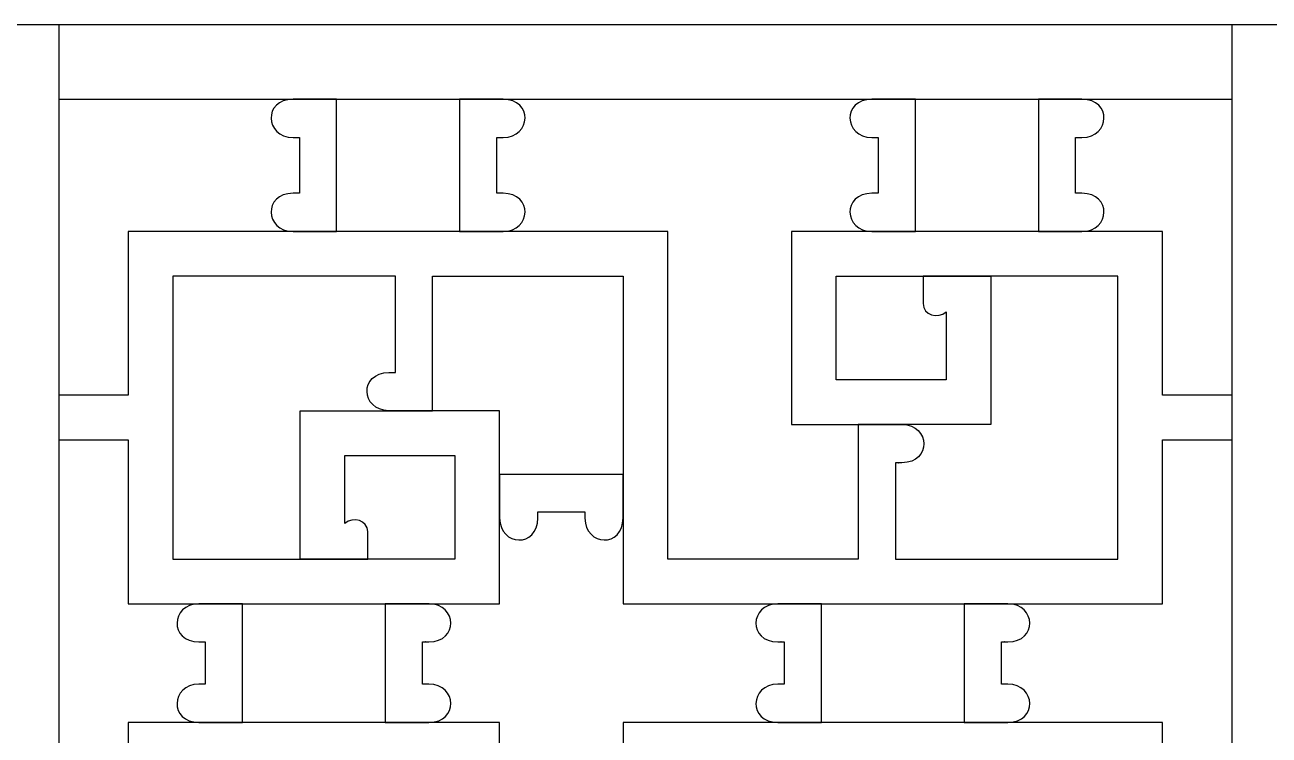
# Model space of a CAD drawing. Header units: centimetres. Extents: x -41.6 to 46.5, y -7.9 to 4.8.
# Drawn here: x -16.21 to -3.77, y -2.26 to 4.85 of the extents above; entities that cross this region are included whole.
import ezdxf

# ---------------------------------------------------------------- set-up
doc = ezdxf.new("R2010")
doc.units = ezdxf.units.CM
doc.header["$MEASUREMENT"] = 0
doc.layers.add('layer 1', color=7, linetype='Continuous')

msp = doc.modelspace()

# ---------------------------------------------------------------- linework, layer by layer
at = {"layer": 'layer 1', "color": 242}
for points, knots in [([(-29.09009, -7.92421), (-29.09009, -7.92421), (-29.09009, 4.84981), (-29.09009, 4.84981), (-29.09009, 4.84981), (-29.09009, 4.84981), (-15.86917, 4.84981), (-15.86917, 4.84981), (-15.86917, 4.84981), (-15.86917, 4.84981), (-15.86917, -7.92421), (-15.86917, -7.92421), (-15.86917, -7.92421), (-15.86917, -7.92421), (-29.09009, -7.92421), (-29.09009, -7.92421)], [0, 0, 0, 0, 0.2, 0.2, 0.2, 0.2, 0.4, 0.4, 0.4, 0.4, 0.6, 0.6, 0.6, 0.6, 1, 1, 1, 1]), ([(-16.61401, -7.92421), (-16.61401, -7.92421), (-16.61401, 4.84981), (-16.61401, 4.84981), (-16.61401, 4.84981), (-16.61401, 4.84981), (-3.39308, 4.84981), (-3.39308, 4.84981), (-3.39308, 4.84981), (-3.39308, 4.84981), (-3.39308, -7.92421), (-3.39308, -7.92421), (-3.39308, -7.92421), (-3.39308, -7.92421), (-16.61401, -7.92421), (-16.61401, -7.92421)], [0, 0, 0, 0, 0.2, 0.2, 0.2, 0.2, 0.4, 0.4, 0.4, 0.4, 0.6, 0.6, 0.6, 0.6, 1, 1, 1, 1]), ([(-4.13792, -7.92421), (-4.13792, -7.92421), (-4.13792, 4.84981), (-4.13792, 4.84981), (-4.13792, 4.84981), (-4.13792, 4.84981), (9.083, 4.84981), (9.083, 4.84981), (9.083, 4.84981), (9.083, 4.84981), (9.083, -7.92421), (9.083, -7.92421), (9.083, -7.92421), (9.083, -7.92421), (-4.13792, -7.92421), (-4.13792, -7.92421)], [0, 0, 0, 0, 0.2, 0.2, 0.2, 0.2, 0.4, 0.4, 0.4, 0.4, 0.6, 0.6, 0.6, 0.6, 1, 1, 1, 1]), ([(-15.86917, 1.14233), (-15.86917, 1.14233), (-15.17622, 1.14233), (-15.17622, 1.14233), (-15.17622, 1.14233), (-15.17622, 1.14233), (-15.17622, 2.78098), (-15.17622, 2.78098), (-15.17622, 2.78098), (-15.17622, 2.78098), (-15.17621, 2.78098), (-15.17621, 2.78098), (-15.17621, 2.78098), (-15.17621, 2.78098), (-13.52838, 2.78098), (-13.52838, 2.78098), (-13.52838, 2.78098), (-13.81383, 2.78695), (-13.82897, 3.16217), (-13.52838, 3.16381), (-13.52838, 3.16381), (-13.45534, 3.16381), (-13.53799, 3.16381), (-13.46495, 3.16381), (-13.46495, 3.16381), (-13.46495, 3.16381), (-13.46495, 3.72214), (-13.46495, 3.72214), (-13.46495, 3.72214), (-13.47555, 3.72214), (-13.4724, 3.72214), (-13.52838, 3.72214), (-13.52838, 3.72214), (-13.81379, 3.72811), (-13.82897, 4.1032), (-13.52853, 4.10497), (-13.52853, 4.10497), (-13.52853, 4.10497), (-15.86917, 4.10497), (-15.86917, 4.10497), (-15.86917, 4.10497), (-15.86917, 4.10497), (-15.86917, 1.14233), (-15.86917, 1.14233)], [0, 0, 0, 0, 0.08333333, 0.08333333, 0.08333333, 0.08333333, 0.16666667, 0.16666667, 0.16666667, 0.16666667, 0.25, 0.25, 0.25, 0.25, 0.33333333, 0.33333333, 0.33333333, 0.33333333, 0.41666667, 0.41666667, 0.41666667, 0.41666667, 0.5, 0.5, 0.5, 0.5, 0.58333333, 0.58333333, 0.58333333, 0.58333333, 0.66666667, 0.66666667, 0.66666667, 0.66666667, 0.75, 0.75, 0.75, 0.75, 0.83333333, 0.83333333, 0.83333333, 0.83333333, 1, 1, 1, 1]), ([(-13.09253, 4.10497), (-13.09253, 4.10497), (-13.52853, 4.10497), (-13.52853, 4.10497), (-13.52853, 4.10497), (-13.52853, 4.10497), (-13.09253, 4.10497), (-13.09253, 4.10497)], [0, 0, 0, 0, 0.33333333, 0.33333333, 0.33333333, 0.33333333, 1, 1, 1, 1]), ([(-13.09253, 4.10497), (-13.09253, 4.10497), (-13.09253, 2.78098), (-13.09253, 2.78098), (-13.09253, 2.78098), (-13.09253, 2.78098), (-11.86377, 2.78098), (-11.86377, 2.78098), (-11.86377, 2.78098), (-11.86377, 2.78098), (-11.86377, 4.10497), (-11.86377, 4.10497), (-11.86377, 4.10497), (-11.86377, 4.10497), (-13.09253, 4.10497), (-13.09253, 4.10497)], [0, 0, 0, 0, 0.2, 0.2, 0.2, 0.2, 0.4, 0.4, 0.4, 0.4, 0.6, 0.6, 0.6, 0.6, 1, 1, 1, 1]), ([(-11.86377, 4.10497), (-11.86377, 4.10497), (-11.42777, 4.10497), (-11.42777, 4.10497), (-11.42777, 4.10497), (-11.42777, 4.10497), (-11.86377, 4.10497), (-11.86377, 4.10497)], [0, 0, 0, 0, 0.33333333, 0.33333333, 0.33333333, 0.33333333, 1, 1, 1, 1]), ([(-11.42777, 4.10497), (-11.12733, 4.1032), (-11.14251, 3.72811), (-11.42792, 3.72214), (-11.42792, 3.72214), (-11.4839, 3.72214), (-11.48075, 3.72214), (-11.49135, 3.72214), (-11.49135, 3.72214), (-11.49135, 3.72214), (-11.49135, 3.16381), (-11.49135, 3.16381), (-11.49135, 3.16381), (-11.41831, 3.16381), (-11.50096, 3.16381), (-11.42792, 3.16381), (-11.42792, 3.16381), (-11.12732, 3.16217), (-11.14246, 2.78695), (-11.42792, 2.78098), (-11.42792, 2.78098), (-11.42792, 2.78098), (-9.78009, 2.78098), (-9.78009, 2.78098), (-9.78009, 2.78098), (-9.78009, 2.78098), (-9.78009, -0.49632), (-9.78009, -0.49632), (-9.78009, -0.49632), (-9.78009, -0.49632), (-7.87428, -0.49632), (-7.87428, -0.49632), (-7.87428, -0.49632), (-7.87428, -0.49632), (-7.87428, 0.8505), (-7.87428, 0.8505), (-7.87428, 0.8505), (-7.87428, 0.8505), (-8.54429, 0.8505), (-8.54429, 0.8505), (-8.54429, 0.8505), (-8.54429, 1.49397), (-8.54429, 2.13747), (-8.54429, 2.78098), (-8.54429, 2.78098), (-8.54429, 2.78098), (-7.73781, 2.78098), (-7.73781, 2.78098), (-7.73781, 2.78098), (-8.02327, 2.78695), (-8.03841, 3.16217), (-7.73781, 3.16381), (-7.73781, 3.16381), (-7.66477, 3.16381), (-7.74742, 3.16381), (-7.67438, 3.16381), (-7.67438, 3.16381), (-7.67438, 3.16381), (-7.67438, 3.72214), (-7.67438, 3.72214), (-7.67438, 3.72214), (-7.68498, 3.72214), (-7.68183, 3.72214), (-7.73781, 3.72214), (-7.73781, 3.72214), (-8.02322, 3.72811), (-8.0384, 4.1032), (-7.73796, 4.10497), (-7.73796, 4.10497), (-7.73796, 4.10497), (-11.42777, 4.10497), (-11.42777, 4.10497)], [0, 0, 0, 0, 0.05263158, 0.05263158, 0.05263158, 0.05263158, 0.10526316, 0.10526316, 0.10526316, 0.10526316, 0.15789474, 0.15789474, 0.15789474, 0.15789474, 0.21052632, 0.21052632, 0.21052632, 0.21052632, 0.26315789, 0.26315789, 0.26315789, 0.26315789, 0.31578947, 0.31578947, 0.31578947, 0.31578947, 0.36842105, 0.36842105, 0.36842105, 0.36842105, 0.42105263, 0.42105263, 0.42105263, 0.42105263, 0.47368421, 0.47368421, 0.47368421, 0.47368421, 0.52631579, 0.52631579, 0.52631579, 0.52631579, 0.57894737, 0.57894737, 0.57894737, 0.57894737, 0.63157895, 0.63157895, 0.63157895, 0.63157895, 0.68421053, 0.68421053, 0.68421053, 0.68421053, 0.73684211, 0.73684211, 0.73684211, 0.73684211, 0.78947368, 0.78947368, 0.78947368, 0.78947368, 0.84210526, 0.84210526, 0.84210526, 0.84210526, 0.89473684, 0.89473684, 0.89473684, 0.89473684, 1, 1, 1, 1]), ([(-7.30196, 4.10497), (-7.30196, 4.10497), (-7.73796, 4.10497), (-7.73796, 4.10497), (-7.73796, 4.10497), (-7.73796, 4.10497), (-7.30196, 4.10497), (-7.30196, 4.10497)], [0, 0, 0, 0, 0.33333333, 0.33333333, 0.33333333, 0.33333333, 1, 1, 1, 1]), ([(-7.30196, 2.78098), (-7.30196, 2.78098), (-6.0732, 2.78098), (-6.0732, 2.78098), (-6.0732, 2.78098), (-6.0732, 2.78098), (-6.0732, 4.10497), (-6.0732, 4.10497), (-6.0732, 4.10497), (-6.0732, 4.10497), (-7.30196, 4.10497), (-7.30196, 4.10497), (-7.30196, 4.10497), (-7.30196, 4.10497), (-7.30196, 2.78098), (-7.30196, 2.78098)], [0, 0, 0, 0, 0.2, 0.2, 0.2, 0.2, 0.4, 0.4, 0.4, 0.4, 0.6, 0.6, 0.6, 0.6, 1, 1, 1, 1]), ([(-6.0732, 4.10497), (-6.0732, 4.10497), (-5.6372, 4.10497), (-5.6372, 4.10497), (-5.6372, 4.10497), (-5.6372, 4.10497), (-6.0732, 4.10497), (-6.0732, 4.10497)], [0, 0, 0, 0, 0.33333333, 0.33333333, 0.33333333, 0.33333333, 1, 1, 1, 1]), ([(-5.6372, 4.10497), (-5.33676, 4.1032), (-5.35194, 3.72811), (-5.63735, 3.72214), (-5.63735, 3.72214), (-5.69333, 3.72214), (-5.69018, 3.72214), (-5.70078, 3.72214), (-5.70078, 3.72214), (-5.70078, 3.72214), (-5.70078, 3.16381), (-5.70078, 3.16381), (-5.70078, 3.16381), (-5.62774, 3.16381), (-5.7104, 3.16381), (-5.63735, 3.16381), (-5.63735, 3.16381), (-5.33676, 3.16217), (-5.3519, 2.78695), (-5.63735, 2.78098), (-5.63735, 2.78098), (-5.63735, 2.78098), (-4.83088, 2.78098), (-4.83088, 2.78098), (-4.83088, 2.78098), (-4.83088, 2.78098), (-4.83088, 1.14233), (-4.83088, 1.14233), (-4.83088, 1.14233), (-4.83088, 1.14233), (-4.13792, 1.14233), (-4.13792, 1.14233), (-4.13792, 1.14233), (-4.13792, 1.14233), (-4.13792, 4.10497), (-4.13792, 4.10497), (-4.13792, 4.10497), (-4.13792, 4.10497), (-5.6372, 4.10497), (-5.6372, 4.10497)], [0, 0, 0, 0, 0.09090909, 0.09090909, 0.09090909, 0.09090909, 0.18181818, 0.18181818, 0.18181818, 0.18181818, 0.27272727, 0.27272727, 0.27272727, 0.27272727, 0.36363636, 0.36363636, 0.36363636, 0.36363636, 0.45454545, 0.45454545, 0.45454545, 0.45454545, 0.54545455, 0.54545455, 0.54545455, 0.54545455, 0.63636364, 0.63636364, 0.63636364, 0.63636364, 0.72727273, 0.72727273, 0.72727273, 0.72727273, 0.81818182, 0.81818182, 0.81818182, 0.81818182, 1, 1, 1, 1]), ([(-13.09253, 2.78098), (-13.09253, 2.78098), (-13.52838, 2.78098), (-13.52838, 2.78098), (-13.52838, 2.78098), (-13.52838, 2.78098), (-13.09253, 2.78098), (-13.09253, 2.78098)], [0, 0, 0, 0, 0.33333333, 0.33333333, 0.33333333, 0.33333333, 1, 1, 1, 1]), ([(-11.86377, 2.78098), (-11.86377, 2.78098), (-11.42792, 2.78098), (-11.42792, 2.78098), (-11.42792, 2.78098), (-11.42792, 2.78098), (-11.86377, 2.78098), (-11.86377, 2.78098)], [0, 0, 0, 0, 0.33333333, 0.33333333, 0.33333333, 0.33333333, 1, 1, 1, 1]), ([(-7.30196, 2.78098), (-7.30196, 2.78098), (-7.73781, 2.78098), (-7.73781, 2.78098), (-7.73781, 2.78098), (-7.73781, 2.78098), (-7.30196, 2.78098), (-7.30196, 2.78098)], [0, 0, 0, 0, 0.33333333, 0.33333333, 0.33333333, 0.33333333, 1, 1, 1, 1]), ([(-6.0732, 2.78098), (-6.0732, 2.78098), (-5.63735, 2.78098), (-5.63735, 2.78098), (-5.63735, 2.78098), (-5.63735, 2.78098), (-6.0732, 2.78098), (-6.0732, 2.78098)], [0, 0, 0, 0, 0.33333333, 0.33333333, 0.33333333, 0.33333333, 1, 1, 1, 1]), ([(-12.56876, 0.98726), (-12.56876, 0.98726), (-13.01154, 0.98726), (-13.01154, 0.98726), (-13.01154, 0.98726), (-13.01154, 0.98726), (-13.45845, 0.98726), (-13.45845, 0.98726), (-13.45845, 0.98726), (-13.45845, 0.98726), (-13.45845, -0.49632), (-13.45845, -0.49632), (-13.45845, -0.49632), (-13.45845, -0.49632), (-14.72931, -0.49632), (-14.72931, -0.49632), (-14.72931, -0.49632), (-14.72931, -0.49632), (-14.72931, 2.33408), (-14.72931, 2.33408), (-14.72931, 2.33408), (-14.72931, 2.33408), (-12.50524, 2.33408), (-12.50524, 2.33408), (-12.50524, 2.33408), (-12.50524, 2.33408), (-12.50524, 1.3701), (-12.50524, 1.3701), (-12.50524, 1.3701), (-12.57828, 1.3701), (-12.49562, 1.3701), (-12.56867, 1.3701), (-12.56867, 1.3701), (-12.86923, 1.36846), (-12.85413, 0.99331), (-12.56876, 0.98726)], [0, 0, 0, 0, 0.1, 0.1, 0.1, 0.1, 0.2, 0.2, 0.2, 0.2, 0.3, 0.3, 0.3, 0.3, 0.4, 0.4, 0.4, 0.4, 0.5, 0.5, 0.5, 0.5, 0.6, 0.6, 0.6, 0.6, 0.7, 0.7, 0.7, 0.7, 0.8, 0.8, 0.8, 0.8, 1, 1, 1, 1]), ([(-10.227, 0.34983), (-10.227, 1.01125), (-10.22699, 1.67267), (-10.22699, 2.33408), (-10.22699, 2.33408), (-10.22699, 2.33408), (-12.13281, 2.33408), (-12.13281, 2.33408), (-12.13281, 2.33408), (-12.13281, 2.33408), (-12.13281, 0.98726), (-12.13281, 0.98726), (-12.13281, 0.98726), (-12.13281, 0.98726), (-11.90971, 0.98726), (-11.90971, 0.98726), (-11.90971, 0.98726), (-11.90971, 0.98726), (-11.4628, 0.98726), (-11.4628, 0.98726), (-11.4628, 0.98726), (-11.4628, 0.98726), (-11.4628, 0.34983), (-11.4628, 0.34983), (-11.4628, 0.34983), (-11.4628, 0.34983), (-10.227, 0.34983), (-10.227, 0.34983)], [0, 0, 0, 0, 0.125, 0.125, 0.125, 0.125, 0.25, 0.25, 0.25, 0.25, 0.375, 0.375, 0.375, 0.375, 0.5, 0.5, 0.5, 0.5, 0.625, 0.625, 0.625, 0.625, 0.75, 0.75, 0.75, 0.75, 1, 1, 1, 1]), ([(-6.99555, 1.97878), (-7.07904, 1.90293), (-7.22631, 1.9472), (-7.22541, 2.06003), (-7.22541, 2.06003), (-7.22541, 2.15138), (-7.22541, 2.24273), (-7.22541, 2.33408), (-7.22541, 2.33408), (-7.22541, 2.33408), (-8.09738, 2.33408), (-8.09738, 2.33408), (-8.09738, 2.33408), (-8.09738, 2.33408), (-8.09738, 1.2974), (-8.09738, 1.2974), (-8.09738, 1.2974), (-8.09738, 1.2974), (-6.99555, 1.2974), (-6.99555, 1.2974), (-6.99555, 1.2974), (-6.99555, 1.2974), (-6.99555, 1.97878), (-6.99555, 1.97878)], [0, 0, 0, 0, 0.14285714, 0.14285714, 0.14285714, 0.14285714, 0.28571429, 0.28571429, 0.28571429, 0.28571429, 0.42857143, 0.42857143, 0.42857143, 0.42857143, 0.57142857, 0.57142857, 0.57142857, 0.57142857, 0.71428571, 0.71428571, 0.71428571, 0.71428571, 1, 1, 1, 1]), ([(-7.50186, -0.49632), (-7.50186, -0.49632), (-7.50186, 0.46766), (-7.50186, 0.46766), (-7.50186, 0.46766), (-7.42881, 0.46766), (-7.51147, 0.46766), (-7.43842, 0.46766), (-7.43842, 0.46766), (-7.13786, 0.4693), (-7.15297, 0.84445), (-7.43833, 0.8505), (-7.43833, 0.8505), (-7.43833, 0.8505), (-6.54865, 0.8505), (-6.54865, 0.8505), (-6.54865, 0.8505), (-6.54865, 0.8505), (-6.54865, 2.33408), (-6.54865, 2.33408), (-6.54865, 2.33408), (-6.54865, 2.33408), (-5.27778, 2.33408), (-5.27778, 2.33408), (-5.27778, 2.33408), (-5.27778, 2.33408), (-5.27778, -0.49632), (-5.27778, -0.49632), (-5.27778, -0.49632), (-5.27778, -0.49632), (-7.50186, -0.49632), (-7.50186, -0.49632)], [0, 0, 0, 0, 0.11111111, 0.11111111, 0.11111111, 0.11111111, 0.22222222, 0.22222222, 0.22222222, 0.22222222, 0.33333333, 0.33333333, 0.33333333, 0.33333333, 0.44444444, 0.44444444, 0.44444444, 0.44444444, 0.55555556, 0.55555556, 0.55555556, 0.55555556, 0.66666667, 0.66666667, 0.66666667, 0.66666667, 0.77777778, 0.77777778, 0.77777778, 0.77777778, 1, 1, 1, 1]), ([(-6.54865, 2.33408), (-6.54865, 2.33408), (-7.22541, 2.33408), (-7.22541, 2.33408), (-7.22541, 2.33408), (-7.22541, 2.33408), (-6.54865, 2.33408), (-6.54865, 2.33408)], [0, 0, 0, 0, 0.33333333, 0.33333333, 0.33333333, 0.33333333, 1, 1, 1, 1]), ([(-12.13281, 0.98726), (-12.13281, 0.98726), (-12.56876, 0.98726), (-12.56876, 0.98726), (-12.56876, 0.98726), (-12.56876, 0.98726), (-12.13281, 0.98726), (-12.13281, 0.98726)], [0, 0, 0, 0, 0.33333333, 0.33333333, 0.33333333, 0.33333333, 1, 1, 1, 1]), ([(-7.87428, 0.8505), (-7.87428, 0.8505), (-7.43833, 0.8505), (-7.43833, 0.8505), (-7.43833, 0.8505), (-7.43833, 0.8505), (-7.87428, 0.8505), (-7.87428, 0.8505)], [0, 0, 0, 0, 0.33333333, 0.33333333, 0.33333333, 0.33333333, 1, 1, 1, 1]), ([(-15.86917, -3.76983), (-15.86917, -3.76983), (-15.17622, -3.76983), (-15.17622, -3.76983), (-15.17622, -3.76983), (-15.17622, -3.76983), (-15.17622, -2.13118), (-15.17622, -2.13118), (-15.17622, -2.13118), (-15.17622, -2.13118), (-14.46944, -2.13118), (-14.46944, -2.13118), (-14.46944, -2.13118), (-14.76988, -2.12941), (-14.7547, -1.75431), (-14.46929, -1.74834), (-14.46929, -1.74834), (-14.4133, -1.74834), (-14.41646, -1.74834), (-14.40586, -1.74834), (-14.40586, -1.74834), (-14.40586, -1.74834), (-14.40586, -1.32599), (-14.40586, -1.32599), (-14.40586, -1.32599), (-14.4789, -1.32599), (-14.39624, -1.32599), (-14.46929, -1.32599), (-14.46929, -1.32599), (-14.76935, -1.32435), (-14.75478, -0.95049), (-14.4708, -0.94322), (-14.4708, -0.94322), (-14.4708, -0.94322), (-15.17622, -0.94322), (-15.17622, -0.94322), (-15.17622, -0.94322), (-15.17622, -0.94322), (-15.17622, 0.69543), (-15.17622, 0.69543), (-15.17622, 0.69543), (-15.17622, 0.69543), (-15.86917, 0.69543), (-15.86917, 0.69543), (-15.86917, 0.69543), (-15.86917, 0.69543), (-15.86917, -3.76983), (-15.86917, -3.76983)], [0, 0, 0, 0, 0.07692308, 0.07692308, 0.07692308, 0.07692308, 0.15384615, 0.15384615, 0.15384615, 0.15384615, 0.23076923, 0.23076923, 0.23076923, 0.23076923, 0.30769231, 0.30769231, 0.30769231, 0.30769231, 0.38461538, 0.38461538, 0.38461538, 0.38461538, 0.46153846, 0.46153846, 0.46153846, 0.46153846, 0.53846154, 0.53846154, 0.53846154, 0.53846154, 0.61538462, 0.61538462, 0.61538462, 0.61538462, 0.69230769, 0.69230769, 0.69230769, 0.69230769, 0.76923077, 0.76923077, 0.76923077, 0.76923077, 0.84615385, 0.84615385, 0.84615385, 0.84615385, 1, 1, 1, 1]), ([(-4.13792, 0.69542), (-4.13792, 0.69542), (-4.83088, 0.69542), (-4.83088, 0.69542), (-4.83088, 0.69542), (-4.83088, 0.69542), (-4.83088, -0.94323), (-4.83088, -0.94323), (-4.83088, -0.94323), (-4.83088, -0.94323), (-4.83088, -0.94323), (-4.83088, -0.94323), (-4.83088, -0.94323), (-4.83088, -0.94323), (-6.37756, -0.94323), (-6.37756, -0.94323), (-6.37756, -0.94323), (-6.09367, -0.95057), (-6.07913, -1.32435), (-6.37916, -1.32599), (-6.37916, -1.32599), (-6.4522, -1.32599), (-6.36955, -1.32599), (-6.44259, -1.32599), (-6.44259, -1.32599), (-6.44259, -1.32599), (-6.44259, -1.74834), (-6.44259, -1.74834), (-6.44259, -1.74834), (-6.43199, -1.74834), (-6.43514, -1.74834), (-6.37916, -1.74834), (-6.37916, -1.74834), (-6.0938, -1.75431), (-6.07858, -2.12928), (-6.37885, -2.13118), (-6.37885, -2.13118), (-6.37885, -2.13118), (-4.83088, -2.13118), (-4.83088, -2.13118), (-4.83088, -2.13118), (-4.83088, -2.13118), (-4.83088, -2.13118), (-4.83088, -2.13118), (-4.83088, -2.13118), (-4.83088, -2.13118), (-4.83088, -3.76983), (-4.83088, -3.76983), (-4.83088, -3.76983), (-4.83088, -3.76983), (-4.13792, -3.76983), (-4.13792, -3.76983), (-4.13792, -3.76983), (-4.13792, -3.76983), (-4.13792, 0.69542), (-4.13792, 0.69542)], [0, 0, 0, 0, 0.06666667, 0.06666667, 0.06666667, 0.06666667, 0.13333333, 0.13333333, 0.13333333, 0.13333333, 0.2, 0.2, 0.2, 0.2, 0.26666667, 0.26666667, 0.26666667, 0.26666667, 0.33333333, 0.33333333, 0.33333333, 0.33333333, 0.4, 0.4, 0.4, 0.4, 0.46666667, 0.46666667, 0.46666667, 0.46666667, 0.53333333, 0.53333333, 0.53333333, 0.53333333, 0.6, 0.6, 0.6, 0.6, 0.66666667, 0.66666667, 0.66666667, 0.66666667, 0.73333333, 0.73333333, 0.73333333, 0.73333333, 0.8, 0.8, 0.8, 0.8, 0.86666667, 0.86666667, 0.86666667, 0.86666667, 1, 1, 1, 1]), ([(-13.01154, -0.14099), (-12.92806, -0.06516), (-12.78079, -0.10945), (-12.78169, -0.22228), (-12.78169, -0.22228), (-12.78169, -0.31362), (-12.78169, -0.40497), (-12.78169, -0.49632), (-12.78169, -0.49632), (-12.78169, -0.49632), (-11.90971, -0.49632), (-11.90971, -0.49632), (-11.90971, -0.49632), (-11.90971, -0.49632), (-11.90971, 0.54036), (-11.90971, 0.54036), (-11.90971, 0.54036), (-11.90971, 0.54036), (-13.01154, 0.54036), (-13.01154, 0.54036), (-13.01154, 0.54036), (-13.01154, 0.54036), (-13.01154, -0.14099), (-13.01154, -0.14099)], [0, 0, 0, 0, 0.14285714, 0.14285714, 0.14285714, 0.14285714, 0.28571429, 0.28571429, 0.28571429, 0.28571429, 0.42857143, 0.42857143, 0.42857143, 0.42857143, 0.57142857, 0.57142857, 0.57142857, 0.57142857, 0.71428571, 0.71428571, 0.71428571, 0.71428571, 1, 1, 1, 1]), ([(-11.4628, 0.34983), (-11.4628, 0.34983), (-11.4628, -0.08602), (-11.4628, -0.08602), (-11.4628, -0.08602), (-11.4628, -0.08602), (-11.4628, 0.34983), (-11.4628, 0.34983)], [0, 0, 0, 0, 0.33333333, 0.33333333, 0.33333333, 0.33333333, 1, 1, 1, 1]), ([(-10.227, 0.34983), (-10.227, 0.34983), (-10.227, -0.08602), (-10.227, -0.08602), (-10.227, -0.08602), (-10.227, -0.08602), (-10.227, 0.34983), (-10.227, 0.34983)], [0, 0, 0, 0, 0.33333333, 0.33333333, 0.33333333, 0.33333333, 1, 1, 1, 1]), ([(-10.227, -0.08602), (-10.22864, -0.38661), (-10.60398, -0.37148), (-10.60995, -0.08602), (-10.60995, -0.08602), (-10.60995, -0.03004), (-10.60995, -0.03319), (-10.60995, -0.02259), (-10.60995, -0.02259), (-10.60995, -0.02259), (-11.07997, -0.02259), (-11.07997, -0.02259), (-11.07997, -0.02259), (-11.07997, -0.09563), (-11.07997, -0.01298), (-11.07997, -0.08602), (-11.07997, -0.08602), (-11.08162, -0.38661), (-11.45683, -0.37148), (-11.4628, -0.08602), (-11.4628, -0.08602), (-11.4628, -0.08602), (-11.4628, -0.94322), (-11.4628, -0.94322), (-11.4628, -0.94322), (-11.4628, -0.94322), (-12.16822, -0.94322), (-12.16822, -0.94322), (-12.16822, -0.94322), (-11.88424, -0.95049), (-11.86967, -1.32435), (-12.16973, -1.32599), (-12.16973, -1.32599), (-12.24278, -1.32599), (-12.16012, -1.32599), (-12.23316, -1.32599), (-12.23316, -1.32599), (-12.23316, -1.32599), (-12.23316, -1.74834), (-12.23316, -1.74834), (-12.23316, -1.74834), (-12.22256, -1.74834), (-12.22571, -1.74834), (-12.16973, -1.74834), (-12.16973, -1.74834), (-11.88432, -1.75431), (-11.86915, -2.12941), (-12.16958, -2.13118), (-12.16958, -2.13118), (-12.16958, -2.13118), (-11.4628, -2.13118), (-11.4628, -2.13118), (-11.4628, -2.13118), (-11.4628, -2.13118), (-11.4628, -2.98838), (-11.4628, -2.98838), (-11.4628, -2.98838), (-11.45683, -2.70293), (-11.08162, -2.68779), (-11.07997, -2.98838), (-11.07997, -2.98838), (-11.07997, -3.06143), (-11.07997, -2.97877), (-11.07997, -3.05182), (-11.07997, -3.05182), (-11.07997, -3.05182), (-10.60995, -3.05182), (-10.60995, -3.05182), (-10.60995, -3.05182), (-10.60995, -3.04121), (-10.60995, -3.04437), (-10.60995, -2.98838), (-10.60995, -2.98838), (-10.60398, -2.70293), (-10.22863, -2.68779), (-10.22699, -2.98838), (-10.22699, -2.98838), (-10.22699, -2.98838), (-10.22699, -2.57808), (-10.22699, -2.57808), (-10.22699, -2.57808), (-10.22699, -2.57808), (-10.227, -2.57808), (-10.227, -2.57808), (-10.227, -2.57808), (-10.227, -2.57808), (-10.227, -2.13118), (-10.227, -2.13118), (-10.227, -2.13118), (-10.227, -2.13118), (-8.67887, -2.13118), (-8.67887, -2.13118), (-8.67887, -2.13118), (-8.9793, -2.1294), (-8.96412, -1.75431), (-8.67872, -1.74834), (-8.67872, -1.74834), (-8.62273, -1.74834), (-8.62589, -1.74834), (-8.61529, -1.74834), (-8.61529, -1.74834), (-8.61529, -1.74834), (-8.61529, -1.32599), (-8.61529, -1.32599), (-8.61529, -1.32599), (-8.68833, -1.32599), (-8.60567, -1.32599), (-8.67872, -1.32599), (-8.67872, -1.32599), (-8.97875, -1.32435), (-8.96421, -0.95057), (-8.68031, -0.94323), (-8.68031, -0.94323), (-8.68031, -0.94323), (-10.227, -0.94323), (-10.227, -0.94323), (-10.227, -0.94323), (-10.227, -0.65749), (-10.227, -0.37176), (-10.227, -0.08602)], [0, 0, 0, 0, 0.03225806, 0.03225806, 0.03225806, 0.03225806, 0.06451613, 0.06451613, 0.06451613, 0.06451613, 0.09677419, 0.09677419, 0.09677419, 0.09677419, 0.12903226, 0.12903226, 0.12903226, 0.12903226, 0.16129032, 0.16129032, 0.16129032, 0.16129032, 0.19354839, 0.19354839, 0.19354839, 0.19354839, 0.22580645, 0.22580645, 0.22580645, 0.22580645, 0.25806452, 0.25806452, 0.25806452, 0.25806452, 0.29032258, 0.29032258, 0.29032258, 0.29032258, 0.32258065, 0.32258065, 0.32258065, 0.32258065, 0.35483871, 0.35483871, 0.35483871, 0.35483871, 0.38709677, 0.38709677, 0.38709677, 0.38709677, 0.41935484, 0.41935484, 0.41935484, 0.41935484, 0.4516129, 0.4516129, 0.4516129, 0.4516129, 0.48387097, 0.48387097, 0.48387097, 0.48387097, 0.51612903, 0.51612903, 0.51612903, 0.51612903, 0.5483871, 0.5483871, 0.5483871, 0.5483871, 0.58064516, 0.58064516, 0.58064516, 0.58064516, 0.61290323, 0.61290323, 0.61290323, 0.61290323, 0.64516129, 0.64516129, 0.64516129, 0.64516129, 0.67741935, 0.67741935, 0.67741935, 0.67741935, 0.70967742, 0.70967742, 0.70967742, 0.70967742, 0.74193548, 0.74193548, 0.74193548, 0.74193548, 0.77419355, 0.77419355, 0.77419355, 0.77419355, 0.80645161, 0.80645161, 0.80645161, 0.80645161, 0.83870968, 0.83870968, 0.83870968, 0.83870968, 0.87096774, 0.87096774, 0.87096774, 0.87096774, 0.90322581, 0.90322581, 0.90322581, 0.90322581, 0.93548387, 0.93548387, 0.93548387, 0.93548387, 1, 1, 1, 1]), ([(-12.78169, -0.49632), (-12.78169, -0.49632), (-13.45845, -0.49632), (-13.45845, -0.49632), (-13.45845, -0.49632), (-13.45845, -0.49632), (-12.78169, -0.49632), (-12.78169, -0.49632)], [0, 0, 0, 0, 0.33333333, 0.33333333, 0.33333333, 0.33333333, 1, 1, 1, 1]), ([(-14.03344, -0.94322), (-14.03344, -0.94322), (-14.4708, -0.94322), (-14.4708, -0.94322), (-14.4708, -0.94322), (-14.4708, -0.94322), (-14.03344, -0.94322), (-14.03344, -0.94322)], [0, 0, 0, 0, 0.33333333, 0.33333333, 0.33333333, 0.33333333, 1, 1, 1, 1]), ([(-14.03344, -0.94322), (-14.03344, -0.94322), (-14.03344, -2.13118), (-14.03344, -2.13118), (-14.03344, -2.13118), (-14.03344, -2.13118), (-12.60559, -2.13118), (-12.60559, -2.13118), (-12.60559, -2.13118), (-12.60559, -2.13118), (-12.60558, -0.94322), (-12.60558, -0.94322), (-12.60558, -0.94322), (-12.60558, -0.94322), (-14.03344, -0.94322), (-14.03344, -0.94322)], [0, 0, 0, 0, 0.2, 0.2, 0.2, 0.2, 0.4, 0.4, 0.4, 0.4, 0.6, 0.6, 0.6, 0.6, 1, 1, 1, 1]), ([(-12.16822, -0.94322), (-12.16822, -0.94322), (-12.60558, -0.94322), (-12.60558, -0.94322), (-12.60558, -0.94322), (-12.60558, -0.94322), (-12.16822, -0.94322), (-12.16822, -0.94322)], [0, 0, 0, 0, 0.33333333, 0.33333333, 0.33333333, 0.33333333, 1, 1, 1, 1]), ([(-8.24287, -0.94323), (-8.24287, -0.94323), (-8.68031, -0.94323), (-8.68031, -0.94323), (-8.68031, -0.94323), (-8.68031, -0.94323), (-8.24287, -0.94323), (-8.24287, -0.94323)], [0, 0, 0, 0, 0.33333333, 0.33333333, 0.33333333, 0.33333333, 1, 1, 1, 1]), ([(-8.24287, -0.94323), (-8.24287, -0.94323), (-8.24287, -2.13118), (-8.24287, -2.13118), (-8.24287, -2.13118), (-8.24287, -2.13118), (-6.81501, -2.13118), (-6.81501, -2.13118), (-6.81501, -2.13118), (-6.81501, -2.13118), (-6.81501, -0.94323), (-6.81501, -0.94323), (-6.81501, -0.94323), (-6.81501, -0.94323), (-8.24287, -0.94323), (-8.24287, -0.94323)], [0, 0, 0, 0, 0.2, 0.2, 0.2, 0.2, 0.4, 0.4, 0.4, 0.4, 0.6, 0.6, 0.6, 0.6, 1, 1, 1, 1]), ([(-6.81501, -0.94323), (-6.81501, -0.94323), (-6.37756, -0.94323), (-6.37756, -0.94323), (-6.37756, -0.94323), (-6.37756, -0.94323), (-6.81501, -0.94323), (-6.81501, -0.94323)], [0, 0, 0, 0, 0.33333333, 0.33333333, 0.33333333, 0.33333333, 1, 1, 1, 1]), ([(-14.03344, -2.13118), (-14.03344, -2.13118), (-14.46944, -2.13118), (-14.46944, -2.13118), (-14.46944, -2.13118), (-14.46944, -2.13118), (-14.03344, -2.13118), (-14.03344, -2.13118)], [0, 0, 0, 0, 0.33333333, 0.33333333, 0.33333333, 0.33333333, 1, 1, 1, 1]), ([(-12.16958, -2.13118), (-12.16958, -2.13118), (-12.60559, -2.13118), (-12.60559, -2.13118), (-12.60559, -2.13118), (-12.60559, -2.13118), (-12.16958, -2.13118), (-12.16958, -2.13118)], [0, 0, 0, 0, 0.33333333, 0.33333333, 0.33333333, 0.33333333, 1, 1, 1, 1]), ([(-8.24287, -2.13118), (-8.24287, -2.13118), (-8.67887, -2.13118), (-8.67887, -2.13118), (-8.67887, -2.13118), (-8.67887, -2.13118), (-8.24287, -2.13118), (-8.24287, -2.13118)], [0, 0, 0, 0, 0.33333333, 0.33333333, 0.33333333, 0.33333333, 1, 1, 1, 1]), ([(-6.81501, -2.13118), (-6.81501, -2.13118), (-6.37885, -2.13118), (-6.37885, -2.13118), (-6.37885, -2.13118), (-6.37885, -2.13118), (-6.81501, -2.13118), (-6.81501, -2.13118)], [0, 0, 0, 0, 0.33333333, 0.33333333, 0.33333333, 0.33333333, 1, 1, 1, 1])]:
    msp.add_open_spline(points, degree=3, knots=knots, dxfattribs=at)
at = {"layer": 'layer 1', "color": 242, "lineweight": 9}
for points, knots in [([(-29.09009, -7.92421), (-29.09009, -7.92421), (-29.09009, 4.84981), (-29.09009, 4.84981), (-29.09009, 4.84981), (-29.09009, 4.84981), (-15.86917, 4.84981), (-15.86917, 4.84981), (-15.86917, 4.84981), (-15.86917, 4.84981), (-15.86917, -7.92421), (-15.86917, -7.92421), (-15.86917, -7.92421), (-15.86917, -7.92421), (-29.09009, -7.92421), (-29.09009, -7.92421)], [0, 0, 0, 0, 0.2, 0.2, 0.2, 0.2, 0.4, 0.4, 0.4, 0.4, 0.6, 0.6, 0.6, 0.6, 1, 1, 1, 1]), ([(-16.61401, -7.92421), (-16.61401, -7.92421), (-16.61401, 4.84981), (-16.61401, 4.84981), (-16.61401, 4.84981), (-16.61401, 4.84981), (-3.39308, 4.84981), (-3.39308, 4.84981), (-3.39308, 4.84981), (-3.39308, 4.84981), (-3.39308, -7.92421), (-3.39308, -7.92421), (-3.39308, -7.92421), (-3.39308, -7.92421), (-16.61401, -7.92421), (-16.61401, -7.92421)], [0, 0, 0, 0, 0.2, 0.2, 0.2, 0.2, 0.4, 0.4, 0.4, 0.4, 0.6, 0.6, 0.6, 0.6, 1, 1, 1, 1]), ([(-4.13792, -7.92421), (-4.13792, -7.92421), (-4.13792, 4.84981), (-4.13792, 4.84981), (-4.13792, 4.84981), (-4.13792, 4.84981), (9.083, 4.84981), (9.083, 4.84981), (9.083, 4.84981), (9.083, 4.84981), (9.083, -7.92421), (9.083, -7.92421), (9.083, -7.92421), (9.083, -7.92421), (-4.13792, -7.92421), (-4.13792, -7.92421)], [0, 0, 0, 0, 0.2, 0.2, 0.2, 0.2, 0.4, 0.4, 0.4, 0.4, 0.6, 0.6, 0.6, 0.6, 1, 1, 1, 1]), ([(-15.86917, 1.14233), (-15.86917, 1.14233), (-15.17622, 1.14233), (-15.17622, 1.14233), (-15.17622, 1.14233), (-15.17622, 1.14233), (-15.17622, 2.78098), (-15.17622, 2.78098), (-15.17622, 2.78098), (-15.17622, 2.78098), (-15.17621, 2.78098), (-15.17621, 2.78098), (-15.17621, 2.78098), (-15.17621, 2.78098), (-13.52838, 2.78098), (-13.52838, 2.78098), (-13.52838, 2.78098), (-13.81383, 2.78695), (-13.82897, 3.16217), (-13.52838, 3.16381), (-13.52838, 3.16381), (-13.45534, 3.16381), (-13.53799, 3.16381), (-13.46495, 3.16381), (-13.46495, 3.16381), (-13.46495, 3.16381), (-13.46495, 3.72214), (-13.46495, 3.72214), (-13.46495, 3.72214), (-13.47555, 3.72214), (-13.4724, 3.72214), (-13.52838, 3.72214), (-13.52838, 3.72214), (-13.81379, 3.72811), (-13.82897, 4.1032), (-13.52853, 4.10497), (-13.52853, 4.10497), (-13.52853, 4.10497), (-15.86917, 4.10497), (-15.86917, 4.10497), (-15.86917, 4.10497), (-15.86917, 4.10497), (-15.86917, 1.14233), (-15.86917, 1.14233)], [0, 0, 0, 0, 0.08333333, 0.08333333, 0.08333333, 0.08333333, 0.16666667, 0.16666667, 0.16666667, 0.16666667, 0.25, 0.25, 0.25, 0.25, 0.33333333, 0.33333333, 0.33333333, 0.33333333, 0.41666667, 0.41666667, 0.41666667, 0.41666667, 0.5, 0.5, 0.5, 0.5, 0.58333333, 0.58333333, 0.58333333, 0.58333333, 0.66666667, 0.66666667, 0.66666667, 0.66666667, 0.75, 0.75, 0.75, 0.75, 0.83333333, 0.83333333, 0.83333333, 0.83333333, 1, 1, 1, 1]), ([(-13.09253, 4.10497), (-13.09253, 4.10497), (-13.09253, 2.78098), (-13.09253, 2.78098), (-13.09253, 2.78098), (-13.09253, 2.78098), (-11.86377, 2.78098), (-11.86377, 2.78098), (-11.86377, 2.78098), (-11.86377, 2.78098), (-11.86377, 4.10497), (-11.86377, 4.10497), (-11.86377, 4.10497), (-11.86377, 4.10497), (-13.09253, 4.10497), (-13.09253, 4.10497)], [0, 0, 0, 0, 0.2, 0.2, 0.2, 0.2, 0.4, 0.4, 0.4, 0.4, 0.6, 0.6, 0.6, 0.6, 1, 1, 1, 1]), ([(-11.42777, 4.10497), (-11.12733, 4.1032), (-11.14251, 3.72811), (-11.42792, 3.72214), (-11.42792, 3.72214), (-11.4839, 3.72214), (-11.48075, 3.72214), (-11.49135, 3.72214), (-11.49135, 3.72214), (-11.49135, 3.72214), (-11.49135, 3.16381), (-11.49135, 3.16381), (-11.49135, 3.16381), (-11.41831, 3.16381), (-11.50096, 3.16381), (-11.42792, 3.16381), (-11.42792, 3.16381), (-11.12732, 3.16217), (-11.14246, 2.78695), (-11.42792, 2.78098), (-11.42792, 2.78098), (-11.42792, 2.78098), (-9.78009, 2.78098), (-9.78009, 2.78098), (-9.78009, 2.78098), (-9.78009, 2.78098), (-9.78009, -0.49632), (-9.78009, -0.49632), (-9.78009, -0.49632), (-9.78009, -0.49632), (-7.87428, -0.49632), (-7.87428, -0.49632), (-7.87428, -0.49632), (-7.87428, -0.49632), (-7.87428, 0.8505), (-7.87428, 0.8505), (-7.87428, 0.8505), (-7.87428, 0.8505), (-8.54429, 0.8505), (-8.54429, 0.8505), (-8.54429, 0.8505), (-8.54429, 1.49397), (-8.54429, 2.13747), (-8.54429, 2.78098), (-8.54429, 2.78098), (-8.54429, 2.78098), (-7.73781, 2.78098), (-7.73781, 2.78098), (-7.73781, 2.78098), (-8.02327, 2.78695), (-8.03841, 3.16217), (-7.73781, 3.16381), (-7.73781, 3.16381), (-7.66477, 3.16381), (-7.74742, 3.16381), (-7.67438, 3.16381), (-7.67438, 3.16381), (-7.67438, 3.16381), (-7.67438, 3.72214), (-7.67438, 3.72214), (-7.67438, 3.72214), (-7.68498, 3.72214), (-7.68183, 3.72214), (-7.73781, 3.72214), (-7.73781, 3.72214), (-8.02322, 3.72811), (-8.0384, 4.1032), (-7.73796, 4.10497), (-7.73796, 4.10497), (-7.73796, 4.10497), (-11.42777, 4.10497), (-11.42777, 4.10497)], [0, 0, 0, 0, 0.05263158, 0.05263158, 0.05263158, 0.05263158, 0.10526316, 0.10526316, 0.10526316, 0.10526316, 0.15789474, 0.15789474, 0.15789474, 0.15789474, 0.21052632, 0.21052632, 0.21052632, 0.21052632, 0.26315789, 0.26315789, 0.26315789, 0.26315789, 0.31578947, 0.31578947, 0.31578947, 0.31578947, 0.36842105, 0.36842105, 0.36842105, 0.36842105, 0.42105263, 0.42105263, 0.42105263, 0.42105263, 0.47368421, 0.47368421, 0.47368421, 0.47368421, 0.52631579, 0.52631579, 0.52631579, 0.52631579, 0.57894737, 0.57894737, 0.57894737, 0.57894737, 0.63157895, 0.63157895, 0.63157895, 0.63157895, 0.68421053, 0.68421053, 0.68421053, 0.68421053, 0.73684211, 0.73684211, 0.73684211, 0.73684211, 0.78947368, 0.78947368, 0.78947368, 0.78947368, 0.84210526, 0.84210526, 0.84210526, 0.84210526, 0.89473684, 0.89473684, 0.89473684, 0.89473684, 1, 1, 1, 1]), ([(-7.30196, 2.78098), (-7.30196, 2.78098), (-6.0732, 2.78098), (-6.0732, 2.78098), (-6.0732, 2.78098), (-6.0732, 2.78098), (-6.0732, 4.10497), (-6.0732, 4.10497), (-6.0732, 4.10497), (-6.0732, 4.10497), (-7.30196, 4.10497), (-7.30196, 4.10497), (-7.30196, 4.10497), (-7.30196, 4.10497), (-7.30196, 2.78098), (-7.30196, 2.78098)], [0, 0, 0, 0, 0.2, 0.2, 0.2, 0.2, 0.4, 0.4, 0.4, 0.4, 0.6, 0.6, 0.6, 0.6, 1, 1, 1, 1]), ([(-5.6372, 4.10497), (-5.33676, 4.1032), (-5.35194, 3.72811), (-5.63735, 3.72214), (-5.63735, 3.72214), (-5.69333, 3.72214), (-5.69018, 3.72214), (-5.70078, 3.72214), (-5.70078, 3.72214), (-5.70078, 3.72214), (-5.70078, 3.16381), (-5.70078, 3.16381), (-5.70078, 3.16381), (-5.62774, 3.16381), (-5.7104, 3.16381), (-5.63735, 3.16381), (-5.63735, 3.16381), (-5.33676, 3.16217), (-5.3519, 2.78695), (-5.63735, 2.78098), (-5.63735, 2.78098), (-5.63735, 2.78098), (-4.83088, 2.78098), (-4.83088, 2.78098), (-4.83088, 2.78098), (-4.83088, 2.78098), (-4.83088, 1.14233), (-4.83088, 1.14233), (-4.83088, 1.14233), (-4.83088, 1.14233), (-4.13792, 1.14233), (-4.13792, 1.14233), (-4.13792, 1.14233), (-4.13792, 1.14233), (-4.13792, 4.10497), (-4.13792, 4.10497), (-4.13792, 4.10497), (-4.13792, 4.10497), (-5.6372, 4.10497), (-5.6372, 4.10497)], [0, 0, 0, 0, 0.09090909, 0.09090909, 0.09090909, 0.09090909, 0.18181818, 0.18181818, 0.18181818, 0.18181818, 0.27272727, 0.27272727, 0.27272727, 0.27272727, 0.36363636, 0.36363636, 0.36363636, 0.36363636, 0.45454545, 0.45454545, 0.45454545, 0.45454545, 0.54545455, 0.54545455, 0.54545455, 0.54545455, 0.63636364, 0.63636364, 0.63636364, 0.63636364, 0.72727273, 0.72727273, 0.72727273, 0.72727273, 0.81818182, 0.81818182, 0.81818182, 0.81818182, 1, 1, 1, 1]), ([(-12.56876, 0.98726), (-12.56876, 0.98726), (-13.01154, 0.98726), (-13.01154, 0.98726), (-13.01154, 0.98726), (-13.01154, 0.98726), (-13.45845, 0.98726), (-13.45845, 0.98726), (-13.45845, 0.98726), (-13.45845, 0.98726), (-13.45845, -0.49632), (-13.45845, -0.49632), (-13.45845, -0.49632), (-13.45845, -0.49632), (-14.72931, -0.49632), (-14.72931, -0.49632), (-14.72931, -0.49632), (-14.72931, -0.49632), (-14.72931, 2.33408), (-14.72931, 2.33408), (-14.72931, 2.33408), (-14.72931, 2.33408), (-12.50524, 2.33408), (-12.50524, 2.33408), (-12.50524, 2.33408), (-12.50524, 2.33408), (-12.50524, 1.3701), (-12.50524, 1.3701), (-12.50524, 1.3701), (-12.57828, 1.3701), (-12.49562, 1.3701), (-12.56867, 1.3701), (-12.56867, 1.3701), (-12.86923, 1.36846), (-12.85413, 0.99331), (-12.56876, 0.98726)], [0, 0, 0, 0, 0.1, 0.1, 0.1, 0.1, 0.2, 0.2, 0.2, 0.2, 0.3, 0.3, 0.3, 0.3, 0.4, 0.4, 0.4, 0.4, 0.5, 0.5, 0.5, 0.5, 0.6, 0.6, 0.6, 0.6, 0.7, 0.7, 0.7, 0.7, 0.8, 0.8, 0.8, 0.8, 1, 1, 1, 1]), ([(-10.227, 0.34983), (-10.227, 1.01125), (-10.22699, 1.67267), (-10.22699, 2.33408), (-10.22699, 2.33408), (-10.22699, 2.33408), (-12.13281, 2.33408), (-12.13281, 2.33408), (-12.13281, 2.33408), (-12.13281, 2.33408), (-12.13281, 0.98726), (-12.13281, 0.98726), (-12.13281, 0.98726), (-12.13281, 0.98726), (-11.90971, 0.98726), (-11.90971, 0.98726), (-11.90971, 0.98726), (-11.90971, 0.98726), (-11.4628, 0.98726), (-11.4628, 0.98726), (-11.4628, 0.98726), (-11.4628, 0.98726), (-11.4628, 0.34983), (-11.4628, 0.34983), (-11.4628, 0.34983), (-11.4628, 0.34983), (-10.227, 0.34983), (-10.227, 0.34983)], [0, 0, 0, 0, 0.125, 0.125, 0.125, 0.125, 0.25, 0.25, 0.25, 0.25, 0.375, 0.375, 0.375, 0.375, 0.5, 0.5, 0.5, 0.5, 0.625, 0.625, 0.625, 0.625, 0.75, 0.75, 0.75, 0.75, 1, 1, 1, 1]), ([(-6.99555, 1.97878), (-7.07904, 1.90293), (-7.22631, 1.9472), (-7.22541, 2.06003), (-7.22541, 2.06003), (-7.22541, 2.15138), (-7.22541, 2.24273), (-7.22541, 2.33408), (-7.22541, 2.33408), (-7.22541, 2.33408), (-8.09738, 2.33408), (-8.09738, 2.33408), (-8.09738, 2.33408), (-8.09738, 2.33408), (-8.09738, 1.2974), (-8.09738, 1.2974), (-8.09738, 1.2974), (-8.09738, 1.2974), (-6.99555, 1.2974), (-6.99555, 1.2974), (-6.99555, 1.2974), (-6.99555, 1.2974), (-6.99555, 1.97878), (-6.99555, 1.97878)], [0, 0, 0, 0, 0.14285714, 0.14285714, 0.14285714, 0.14285714, 0.28571429, 0.28571429, 0.28571429, 0.28571429, 0.42857143, 0.42857143, 0.42857143, 0.42857143, 0.57142857, 0.57142857, 0.57142857, 0.57142857, 0.71428571, 0.71428571, 0.71428571, 0.71428571, 1, 1, 1, 1]), ([(-7.50186, -0.49632), (-7.50186, -0.49632), (-7.50186, 0.46766), (-7.50186, 0.46766), (-7.50186, 0.46766), (-7.42881, 0.46766), (-7.51147, 0.46766), (-7.43842, 0.46766), (-7.43842, 0.46766), (-7.13786, 0.4693), (-7.15297, 0.84445), (-7.43833, 0.8505), (-7.43833, 0.8505), (-7.43833, 0.8505), (-6.54865, 0.8505), (-6.54865, 0.8505), (-6.54865, 0.8505), (-6.54865, 0.8505), (-6.54865, 2.33408), (-6.54865, 2.33408), (-6.54865, 2.33408), (-6.54865, 2.33408), (-5.27778, 2.33408), (-5.27778, 2.33408), (-5.27778, 2.33408), (-5.27778, 2.33408), (-5.27778, -0.49632), (-5.27778, -0.49632), (-5.27778, -0.49632), (-5.27778, -0.49632), (-7.50186, -0.49632), (-7.50186, -0.49632)], [0, 0, 0, 0, 0.11111111, 0.11111111, 0.11111111, 0.11111111, 0.22222222, 0.22222222, 0.22222222, 0.22222222, 0.33333333, 0.33333333, 0.33333333, 0.33333333, 0.44444444, 0.44444444, 0.44444444, 0.44444444, 0.55555556, 0.55555556, 0.55555556, 0.55555556, 0.66666667, 0.66666667, 0.66666667, 0.66666667, 0.77777778, 0.77777778, 0.77777778, 0.77777778, 1, 1, 1, 1]), ([(-15.86917, -3.76983), (-15.86917, -3.76983), (-15.17622, -3.76983), (-15.17622, -3.76983), (-15.17622, -3.76983), (-15.17622, -3.76983), (-15.17622, -2.13118), (-15.17622, -2.13118), (-15.17622, -2.13118), (-15.17622, -2.13118), (-14.46944, -2.13118), (-14.46944, -2.13118), (-14.46944, -2.13118), (-14.76988, -2.12941), (-14.7547, -1.75431), (-14.46929, -1.74834), (-14.46929, -1.74834), (-14.4133, -1.74834), (-14.41646, -1.74834), (-14.40586, -1.74834), (-14.40586, -1.74834), (-14.40586, -1.74834), (-14.40586, -1.32599), (-14.40586, -1.32599), (-14.40586, -1.32599), (-14.4789, -1.32599), (-14.39624, -1.32599), (-14.46929, -1.32599), (-14.46929, -1.32599), (-14.76935, -1.32435), (-14.75478, -0.95049), (-14.4708, -0.94322), (-14.4708, -0.94322), (-14.4708, -0.94322), (-15.17622, -0.94322), (-15.17622, -0.94322), (-15.17622, -0.94322), (-15.17622, -0.94322), (-15.17622, 0.69543), (-15.17622, 0.69543), (-15.17622, 0.69543), (-15.17622, 0.69543), (-15.86917, 0.69543), (-15.86917, 0.69543), (-15.86917, 0.69543), (-15.86917, 0.69543), (-15.86917, -3.76983), (-15.86917, -3.76983)], [0, 0, 0, 0, 0.07692308, 0.07692308, 0.07692308, 0.07692308, 0.15384615, 0.15384615, 0.15384615, 0.15384615, 0.23076923, 0.23076923, 0.23076923, 0.23076923, 0.30769231, 0.30769231, 0.30769231, 0.30769231, 0.38461538, 0.38461538, 0.38461538, 0.38461538, 0.46153846, 0.46153846, 0.46153846, 0.46153846, 0.53846154, 0.53846154, 0.53846154, 0.53846154, 0.61538462, 0.61538462, 0.61538462, 0.61538462, 0.69230769, 0.69230769, 0.69230769, 0.69230769, 0.76923077, 0.76923077, 0.76923077, 0.76923077, 0.84615385, 0.84615385, 0.84615385, 0.84615385, 1, 1, 1, 1]), ([(-4.13792, 0.69542), (-4.13792, 0.69542), (-4.83088, 0.69542), (-4.83088, 0.69542), (-4.83088, 0.69542), (-4.83088, 0.69542), (-4.83088, -0.94323), (-4.83088, -0.94323), (-4.83088, -0.94323), (-4.83088, -0.94323), (-4.83088, -0.94323), (-4.83088, -0.94323), (-4.83088, -0.94323), (-4.83088, -0.94323), (-6.37756, -0.94323), (-6.37756, -0.94323), (-6.37756, -0.94323), (-6.09367, -0.95057), (-6.07913, -1.32435), (-6.37916, -1.32599), (-6.37916, -1.32599), (-6.4522, -1.32599), (-6.36955, -1.32599), (-6.44259, -1.32599), (-6.44259, -1.32599), (-6.44259, -1.32599), (-6.44259, -1.74834), (-6.44259, -1.74834), (-6.44259, -1.74834), (-6.43199, -1.74834), (-6.43514, -1.74834), (-6.37916, -1.74834), (-6.37916, -1.74834), (-6.0938, -1.75431), (-6.07858, -2.12928), (-6.37885, -2.13118), (-6.37885, -2.13118), (-6.37885, -2.13118), (-4.83088, -2.13118), (-4.83088, -2.13118), (-4.83088, -2.13118), (-4.83088, -2.13118), (-4.83088, -2.13118), (-4.83088, -2.13118), (-4.83088, -2.13118), (-4.83088, -2.13118), (-4.83088, -3.76983), (-4.83088, -3.76983), (-4.83088, -3.76983), (-4.83088, -3.76983), (-4.13792, -3.76983), (-4.13792, -3.76983), (-4.13792, -3.76983), (-4.13792, -3.76983), (-4.13792, 0.69542), (-4.13792, 0.69542)], [0, 0, 0, 0, 0.06666667, 0.06666667, 0.06666667, 0.06666667, 0.13333333, 0.13333333, 0.13333333, 0.13333333, 0.2, 0.2, 0.2, 0.2, 0.26666667, 0.26666667, 0.26666667, 0.26666667, 0.33333333, 0.33333333, 0.33333333, 0.33333333, 0.4, 0.4, 0.4, 0.4, 0.46666667, 0.46666667, 0.46666667, 0.46666667, 0.53333333, 0.53333333, 0.53333333, 0.53333333, 0.6, 0.6, 0.6, 0.6, 0.66666667, 0.66666667, 0.66666667, 0.66666667, 0.73333333, 0.73333333, 0.73333333, 0.73333333, 0.8, 0.8, 0.8, 0.8, 0.86666667, 0.86666667, 0.86666667, 0.86666667, 1, 1, 1, 1]), ([(-13.01154, -0.14099), (-12.92806, -0.06516), (-12.78079, -0.10945), (-12.78169, -0.22228), (-12.78169, -0.22228), (-12.78169, -0.31362), (-12.78169, -0.40497), (-12.78169, -0.49632), (-12.78169, -0.49632), (-12.78169, -0.49632), (-11.90971, -0.49632), (-11.90971, -0.49632), (-11.90971, -0.49632), (-11.90971, -0.49632), (-11.90971, 0.54036), (-11.90971, 0.54036), (-11.90971, 0.54036), (-11.90971, 0.54036), (-13.01154, 0.54036), (-13.01154, 0.54036), (-13.01154, 0.54036), (-13.01154, 0.54036), (-13.01154, -0.14099), (-13.01154, -0.14099)], [0, 0, 0, 0, 0.14285714, 0.14285714, 0.14285714, 0.14285714, 0.28571429, 0.28571429, 0.28571429, 0.28571429, 0.42857143, 0.42857143, 0.42857143, 0.42857143, 0.57142857, 0.57142857, 0.57142857, 0.57142857, 0.71428571, 0.71428571, 0.71428571, 0.71428571, 1, 1, 1, 1]), ([(-10.227, -0.08602), (-10.22864, -0.38661), (-10.60398, -0.37148), (-10.60995, -0.08602), (-10.60995, -0.08602), (-10.60995, -0.03004), (-10.60995, -0.03319), (-10.60995, -0.02259), (-10.60995, -0.02259), (-10.60995, -0.02259), (-11.07997, -0.02259), (-11.07997, -0.02259), (-11.07997, -0.02259), (-11.07997, -0.09563), (-11.07997, -0.01298), (-11.07997, -0.08602), (-11.07997, -0.08602), (-11.08162, -0.38661), (-11.45683, -0.37148), (-11.4628, -0.08602), (-11.4628, -0.08602), (-11.4628, -0.08602), (-11.4628, -0.94322), (-11.4628, -0.94322), (-11.4628, -0.94322), (-11.4628, -0.94322), (-12.16822, -0.94322), (-12.16822, -0.94322), (-12.16822, -0.94322), (-11.88424, -0.95049), (-11.86967, -1.32435), (-12.16973, -1.32599), (-12.16973, -1.32599), (-12.24278, -1.32599), (-12.16012, -1.32599), (-12.23316, -1.32599), (-12.23316, -1.32599), (-12.23316, -1.32599), (-12.23316, -1.74834), (-12.23316, -1.74834), (-12.23316, -1.74834), (-12.22256, -1.74834), (-12.22571, -1.74834), (-12.16973, -1.74834), (-12.16973, -1.74834), (-11.88432, -1.75431), (-11.86915, -2.12941), (-12.16958, -2.13118), (-12.16958, -2.13118), (-12.16958, -2.13118), (-11.4628, -2.13118), (-11.4628, -2.13118), (-11.4628, -2.13118), (-11.4628, -2.13118), (-11.4628, -2.98838), (-11.4628, -2.98838), (-11.4628, -2.98838), (-11.45683, -2.70293), (-11.08162, -2.68779), (-11.07997, -2.98838), (-11.07997, -2.98838), (-11.07997, -3.06143), (-11.07997, -2.97877), (-11.07997, -3.05182), (-11.07997, -3.05182), (-11.07997, -3.05182), (-10.60995, -3.05182), (-10.60995, -3.05182), (-10.60995, -3.05182), (-10.60995, -3.04121), (-10.60995, -3.04437), (-10.60995, -2.98838), (-10.60995, -2.98838), (-10.60398, -2.70293), (-10.22863, -2.68779), (-10.22699, -2.98838), (-10.22699, -2.98838), (-10.22699, -2.98838), (-10.22699, -2.57808), (-10.22699, -2.57808), (-10.22699, -2.57808), (-10.22699, -2.57808), (-10.227, -2.57808), (-10.227, -2.57808), (-10.227, -2.57808), (-10.227, -2.57808), (-10.227, -2.13118), (-10.227, -2.13118), (-10.227, -2.13118), (-10.227, -2.13118), (-8.67887, -2.13118), (-8.67887, -2.13118), (-8.67887, -2.13118), (-8.9793, -2.1294), (-8.96412, -1.75431), (-8.67872, -1.74834), (-8.67872, -1.74834), (-8.62273, -1.74834), (-8.62589, -1.74834), (-8.61529, -1.74834), (-8.61529, -1.74834), (-8.61529, -1.74834), (-8.61529, -1.32599), (-8.61529, -1.32599), (-8.61529, -1.32599), (-8.68833, -1.32599), (-8.60567, -1.32599), (-8.67872, -1.32599), (-8.67872, -1.32599), (-8.97875, -1.32435), (-8.96421, -0.95057), (-8.68031, -0.94323), (-8.68031, -0.94323), (-8.68031, -0.94323), (-10.227, -0.94323), (-10.227, -0.94323), (-10.227, -0.94323), (-10.227, -0.65749), (-10.227, -0.37176), (-10.227, -0.08602)], [0, 0, 0, 0, 0.03225806, 0.03225806, 0.03225806, 0.03225806, 0.06451613, 0.06451613, 0.06451613, 0.06451613, 0.09677419, 0.09677419, 0.09677419, 0.09677419, 0.12903226, 0.12903226, 0.12903226, 0.12903226, 0.16129032, 0.16129032, 0.16129032, 0.16129032, 0.19354839, 0.19354839, 0.19354839, 0.19354839, 0.22580645, 0.22580645, 0.22580645, 0.22580645, 0.25806452, 0.25806452, 0.25806452, 0.25806452, 0.29032258, 0.29032258, 0.29032258, 0.29032258, 0.32258065, 0.32258065, 0.32258065, 0.32258065, 0.35483871, 0.35483871, 0.35483871, 0.35483871, 0.38709677, 0.38709677, 0.38709677, 0.38709677, 0.41935484, 0.41935484, 0.41935484, 0.41935484, 0.4516129, 0.4516129, 0.4516129, 0.4516129, 0.48387097, 0.48387097, 0.48387097, 0.48387097, 0.51612903, 0.51612903, 0.51612903, 0.51612903, 0.5483871, 0.5483871, 0.5483871, 0.5483871, 0.58064516, 0.58064516, 0.58064516, 0.58064516, 0.61290323, 0.61290323, 0.61290323, 0.61290323, 0.64516129, 0.64516129, 0.64516129, 0.64516129, 0.67741935, 0.67741935, 0.67741935, 0.67741935, 0.70967742, 0.70967742, 0.70967742, 0.70967742, 0.74193548, 0.74193548, 0.74193548, 0.74193548, 0.77419355, 0.77419355, 0.77419355, 0.77419355, 0.80645161, 0.80645161, 0.80645161, 0.80645161, 0.83870968, 0.83870968, 0.83870968, 0.83870968, 0.87096774, 0.87096774, 0.87096774, 0.87096774, 0.90322581, 0.90322581, 0.90322581, 0.90322581, 0.93548387, 0.93548387, 0.93548387, 0.93548387, 1, 1, 1, 1]), ([(-14.03344, -0.94322), (-14.03344, -0.94322), (-14.03344, -2.13118), (-14.03344, -2.13118), (-14.03344, -2.13118), (-14.03344, -2.13118), (-12.60559, -2.13118), (-12.60559, -2.13118), (-12.60559, -2.13118), (-12.60559, -2.13118), (-12.60558, -0.94322), (-12.60558, -0.94322), (-12.60558, -0.94322), (-12.60558, -0.94322), (-14.03344, -0.94322), (-14.03344, -0.94322)], [0, 0, 0, 0, 0.2, 0.2, 0.2, 0.2, 0.4, 0.4, 0.4, 0.4, 0.6, 0.6, 0.6, 0.6, 1, 1, 1, 1]), ([(-8.24287, -0.94323), (-8.24287, -0.94323), (-8.24287, -2.13118), (-8.24287, -2.13118), (-8.24287, -2.13118), (-8.24287, -2.13118), (-6.81501, -2.13118), (-6.81501, -2.13118), (-6.81501, -2.13118), (-6.81501, -2.13118), (-6.81501, -0.94323), (-6.81501, -0.94323), (-6.81501, -0.94323), (-6.81501, -0.94323), (-8.24287, -0.94323), (-8.24287, -0.94323)], [0, 0, 0, 0, 0.2, 0.2, 0.2, 0.2, 0.4, 0.4, 0.4, 0.4, 0.6, 0.6, 0.6, 0.6, 1, 1, 1, 1])]:
    msp.add_open_spline(points, degree=3, knots=knots, dxfattribs=at)
for points in [[(-13.09253, 4.10497), (-13.09253, 4.10497), (-13.52853, 4.10497), (-13.52853, 4.10497)], [(-11.86377, 4.10497), (-11.86377, 4.10497), (-11.42777, 4.10497), (-11.42777, 4.10497)], [(-7.30196, 4.10497), (-7.30196, 4.10497), (-7.73796, 4.10497), (-7.73796, 4.10497)], [(-6.0732, 4.10497), (-6.0732, 4.10497), (-5.6372, 4.10497), (-5.6372, 4.10497)], [(-13.09253, 2.78098), (-13.09253, 2.78098), (-13.52838, 2.78098), (-13.52838, 2.78098)], [(-11.86377, 2.78098), (-11.86377, 2.78098), (-11.42792, 2.78098), (-11.42792, 2.78098)], [(-7.30196, 2.78098), (-7.30196, 2.78098), (-7.73781, 2.78098), (-7.73781, 2.78098)], [(-6.0732, 2.78098), (-6.0732, 2.78098), (-5.63735, 2.78098), (-5.63735, 2.78098)], [(-6.54865, 2.33408), (-6.54865, 2.33408), (-7.22541, 2.33408), (-7.22541, 2.33408)], [(-12.13281, 0.98726), (-12.13281, 0.98726), (-12.56876, 0.98726), (-12.56876, 0.98726)], [(-7.87428, 0.8505), (-7.87428, 0.8505), (-7.43833, 0.8505), (-7.43833, 0.8505)], [(-11.4628, 0.34983), (-11.4628, 0.34983), (-11.4628, -0.08602), (-11.4628, -0.08602)], [(-10.227, 0.34983), (-10.227, 0.34983), (-10.227, -0.08602), (-10.227, -0.08602)], [(-12.78169, -0.49632), (-12.78169, -0.49632), (-13.45845, -0.49632), (-13.45845, -0.49632)], [(-14.03344, -0.94322), (-14.03344, -0.94322), (-14.4708, -0.94322), (-14.4708, -0.94322)], [(-12.16822, -0.94322), (-12.16822, -0.94322), (-12.60558, -0.94322), (-12.60558, -0.94322)], [(-8.24287, -0.94323), (-8.24287, -0.94323), (-8.68031, -0.94323), (-8.68031, -0.94323)], [(-6.81501, -0.94323), (-6.81501, -0.94323), (-6.37756, -0.94323), (-6.37756, -0.94323)], [(-14.03344, -2.13118), (-14.03344, -2.13118), (-14.46944, -2.13118), (-14.46944, -2.13118)], [(-12.16958, -2.13118), (-12.16958, -2.13118), (-12.60559, -2.13118), (-12.60559, -2.13118)], [(-8.24287, -2.13118), (-8.24287, -2.13118), (-8.67887, -2.13118), (-8.67887, -2.13118)], [(-6.81501, -2.13118), (-6.81501, -2.13118), (-6.37885, -2.13118), (-6.37885, -2.13118)]]:
    msp.add_open_spline(points, degree=3, dxfattribs=at)

doc.saveas('drawing.dxf')
